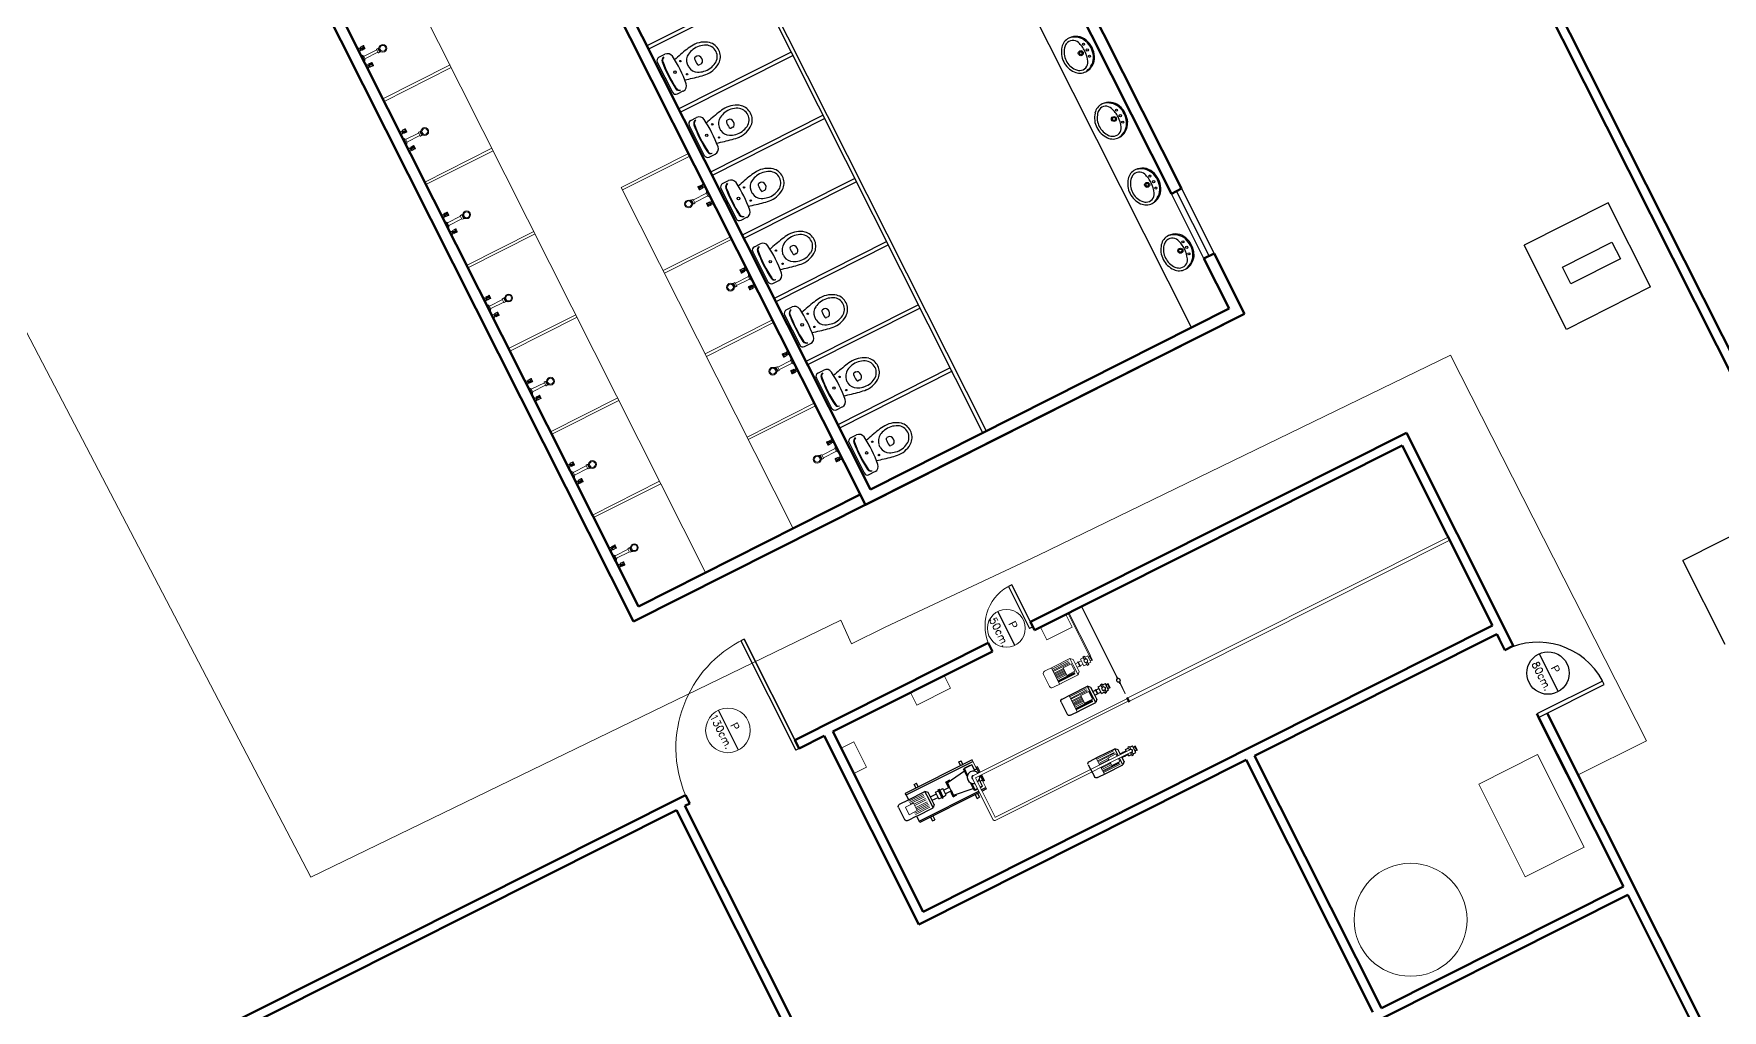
# Model space of a CAD drawing. Header units: inches. Extents: x 725.5 to 800.4, y -655.3 to -591.9.
# Drawn here: x 752.12 to 755.656, y -635.963 to -633.918 of the extents above; entities that cross this region are included whole.
import ezdxf

# ---------------------------------------------------------------- set-up
doc = ezdxf.new("R2010")
doc.units = ezdxf.units.IN
doc.header["$MEASUREMENT"] = 0
doc.linetypes.add('CONTINUA', pattern=[0])
doc.layers.add('0.13', color=109, linetype='Continuous', lineweight=13)
doc.layers.add('ACHUTECH', color=24, linetype='Continuous', lineweight=18)
for name, color, linetype in [('023_MUROS_2', 7, 'Continuous'), ('A_TEXTOLOCAL', 3, 'Continuous'), ('cimentacion', 2, 'Continuous'), ('Unnamed View 1-M-EQUIPOS', 8, 'Continuous')]:
    doc.layers.add(name, color=color, linetype=linetype)
doc.styles.add('ROMANS', font='romans')
doc.styles.get("Standard").update_dxf_attribs({"font": 'isocp2.shx'})

# ---------------------------------------------------------------- blocks, each defined once
blk = doc.blocks.new('A$C2FA14179')
at = {"layer": 'ACHUTECH', "color": 7, "linetype": 'CONTINUA', "lineweight": 13, "ltscale": 500}
for p, q in [((0.357, 0.161), (0.357, 0)), ((0, 0.102), (0, 0.058)), ((0, 0.102), (0.008, 0.102)), ((0, 0.058), (0.008, 0.058)), ((0.008, 0.102), (0.008, 0.058)), ((0.048, 0.097), (0.048, 0.122)), ((0.048, 0.039), (0.048, 0.066)), ((0.05, 0.122), (0.05, 0.098)), ((0.05, 0.039), (0.05, 0.065)), ((0.063, 0.097), (0.063, 0.122)), ((0.063, 0.039), (0.063, 0.065)), ((0.065, 0.096), (0.065, 0.122)), ((0.065, 0.039), (0.065, 0.066)), ((0.12, 0.058), (0.12, 0.102)), ((0.12, 0.102), (0.125, 0.102)), ((0.125, 0.058), (0.12, 0.058)), ((0.125, 0.058), (0.125, 0.102)), ((0.184, 0.121), (0.184, 0.047)), ((0.264, 0.121), (0.184, 0.121)), ((0.184, 0.047), (0.264, 0.047)), ((0.193, 0.142), (0.357, 0.142)), ((0.193, 0.135), (0.357, 0.135)), ((0.193, 0.127), (0.357, 0.127)), ((0.193, 0.036), (0.357, 0.036)), ((0.193, 0.027), (0.357, 0.027)), ((0.193, 0.013), (0.357, 0.013)), ((0.264, 0.047), (0.264, 0.121)), ((0.264, 0.114), (0.357, 0.114)), ((0.264, 0.101), (0.357, 0.101)), ((0.264, 0.092), (0.357, 0.092)), ((0.264, 0.083), (0.357, 0.083)), ((0.264, 0.073), (0.357, 0.073)), ((0.264, 0.063), (0.357, 0.063)), ((0.264, 0.053), (0.357, 0.053))]:
    blk.add_line(p, q, dxfattribs=at)
for radius in [0.0174, 0.0148]:
    blk.add_circle((0.056, 0.081), radius, dxfattribs=at)
at = {"layer": 'Unnamed View 1-M-EQUIPOS', "color": 0, "linetype": 'ByBlock', "lineweight": -2}
for p, q in [((0.151, 0.139), (0.173, 0.161)), ((0.173, 0.161), (0.173, 0.08)), ((0.336, 0.161), (0.173, 0.161)), ((0.423, 0.161), (0.335, 0.161)), ((0.021, 0.098), (0.008, 0.098)), ((0.021, 0.063), (0.008, 0.063)), ((0.021, 0.113), (0.021, 0.08)), ((0.048, 0.113), (0.021, 0.113)), ((0.021, 0.08), (0.021, 0.048)), ((0.048, 0.048), (0.021, 0.048)), ((0.065, 0.122), (0.048, 0.122)), ((0.065, 0.039), (0.048, 0.039)), ((0.063, 0.039), (0.05, 0.039)), ((0.063, 0.122), (0.057, 0.122)), ((0.092, 0.113), (0.065, 0.113)), ((0.092, 0.048), (0.065, 0.048)), ((0.092, 0.113), (0.092, 0.08)), ((0.12, 0.098), (0.092, 0.098)), ((0.092, 0.08), (0.092, 0.048)), ((0.12, 0.063), (0.092, 0.063)), ((0.151, 0.098), (0.125, 0.098)), ((0.151, 0.063), (0.125, 0.063)), ((0.151, 0.139), (0.151, 0.08)), ((0.151, 0.08), (0.151, 0.022)), ((0.151, 0.022), (0.173, 0)), ((0.173, 0.08), (0.173, 0)), ((0.446, 0.021), (0.445, 0.14)), ((0.336, 0), (0.173, 0)), ((0.424, 0), (0.336, 0))]:
    blk.add_line(p, q, dxfattribs=at)
at = {"layer": 'Unnamed View 1-M-EQUIPOS', "color": 0, "linetype": 'ByBlock', "lineweight": -2, "extrusion": (0, 0, -1)}
for centre, start, end in [((-0.424, 0.14), 86.8978, 180), ((-0.425, 0.021), 180, 273.1022)]:
    blk.add_arc(centre, 0.021, start, end, dxfattribs=at)
blk = doc.blocks.new('A$C06D66FD6')
at = {"layer": '0.13', "color": 7}
for p, q in [((0.015, 0.239), (0.01, 0.239)), ((0.01, 0.239), (0.01, 0.2)), ((0.015, 0.2), (0.01, 0.2)), ((0.015, 0.239), (0.015, 0.2)), ((0.03, 0.205), (0.03, 0.233)), ((0.034, 0.227), (0.03, 0.227)), ((0.034, 0.211), (0.03, 0.211)), ((0.037, 0.228), (0.034, 0.228)), ((0.034, 0.228), (0.034, 0.21)), ((0.037, 0.21), (0.034, 0.21)), ((0.037, 0.228), (0.037, 0.21)), ((0.041, 0.223), (0.037, 0.223)), ((0.041, 0.215), (0.037, 0.215)), ((0.041, 0.2), (0.041, 0.239)), ((0.02, 0.119), (0, 0.119)), ((0.02, 0.152), (0.01, 0.152)), ((0.01, 0.152), (0.01, 0.086)), ((0.02, 0.086), (0.01, 0.086)), ((0.015, 0.039), (0.01, 0.039)), ((0.01, 0.039), (0.01, 0)), ((0.015, 0), (0.01, 0)), ((0.015, 0.039), (0.015, 0)), ((0.02, 0.152), (0.02, 0.086)), ((0.03, 0.139), (0.03, 0.099)), ((0.185, 0.134), (0.03, 0.134)), ((0.185, 0.104), (0.03, 0.104)), ((0.03, 0.005), (0.03, 0.033)), ((0.034, 0.027), (0.03, 0.027)), ((0.034, 0.011), (0.03, 0.011)), ((0.037, 0.028), (0.034, 0.028)), ((0.034, 0.028), (0.034, 0.01)), ((0.037, 0.01), (0.034, 0.01)), ((0.037, 0.028), (0.037, 0.01)), ((0.041, 0.023), (0.037, 0.023)), ((0.041, 0.015), (0.037, 0.015)), ((0.041, 0), (0.041, 0.039)), ((0.185, 0.1), (0.185, 0.14)), ((0.188, 0.142), (0.201, 0.142)), ((0.188, 0.097), (0.201, 0.097)), ((0.203, 0.099), (0.203, 0.14))]:
    blk.add_line(p, q, dxfattribs=at)
for points in [[(0.014, 0.219), (0.006, 0.219)], [(0.015, 0.239), (0.03, 0.233)], [(0.015, 0.2), (0.03, 0.205)], [(0.014, 0.019), (0.006, 0.019)], [(0.015, 0.039), (0.03, 0.033)], [(0.015, 0), (0.03, 0.005)]]:
    blk.add_lwpolyline(points, dxfattribs=at)
for points in [[(0.041, 0.239), (0.076, 0.239, -0.414214), (0.081, 0.234), (0.081, 0.204, -0.414214), (0.076, 0.2), (0.041, 0.2)], [(0.045, 0.224), (0.069, 0.224, 0.414214), (0.074, 0.229), (0.074, 0.229, 0.414214), (0.069, 0.234), (0.045, 0.234)], [(0.045, 0.206), (0.069, 0.206, 0.414214), (0.074, 0.211), (0.074, 0.211, 0.414214), (0.069, 0.216), (0.045, 0.216)], [(0.041, 0.039), (0.076, 0.039, -0.414214), (0.081, 0.034), (0.081, 0.004, -0.414214), (0.076, 0), (0.041, 0)], [(0.045, 0.024), (0.069, 0.024, 0.414214), (0.074, 0.029), (0.074, 0.029, 0.414214), (0.069, 0.034), (0.045, 0.034)], [(0.045, 0.006), (0.069, 0.006, 0.414214), (0.074, 0.011), (0.074, 0.011, 0.414214), (0.069, 0.016), (0.045, 0.016)]]:
    blk.add_lwpolyline(points, format="xyb", dxfattribs=at)
for radius in [0.0412, 0.0312]:
    blk.add_circle((0.251, 0.119), radius, dxfattribs=at)
for centre, radius, start, end in [((0.042, 0.158), 0.022, 195.6155, 239.4797), ((0.042, 0.081), 0.022, 120.5203, 164.3845), ((0.188, 0.139), 0.0025, 83.7052, 173.325), ((0.188, 0.1), 0.0025, 180, 265.3127), ((0.201, 0.14), 0.002, 0, 90), ((0.201, 0.099), 0.002, 270, 0), ((0.192, 0.171), 0.037, 285.9939, 316.8614), ((0.198, 0.06), 0.038, 52.1831, 83.3278)]:
    blk.add_arc(centre, radius, start, end, dxfattribs=at)

msp = doc.modelspace()

# ---------------------------------------------------------------- linework, layer by layer
at = {"color": 7}
for p, q in [((753.9886, -633.4306), (754.5444, -634.5338)), ((754.1078, -634.7538), (753.5748, -633.6957)), ((754.1149, -634.7502), (753.5819, -633.6922)), ((753.6397, -633.8245), (753.4038, -633.9433)), ((753.6432, -633.8315), (753.4073, -633.9504)), ((753.4291, -633.9676), (753.4414, -633.9613)), ((753.7063, -633.9567), (753.4704, -634.0756)), ((753.7099, -633.9638), (753.474, -634.0826)), ((753.5086, -633.9653), (753.5051, -633.967)), ((753.4256, -633.9779), (753.4574, -634.0409)), ((753.5169, -633.9818), (753.5135, -633.9836)), ((753.4677, -634.0443), (753.4801, -634.0381)), ((753.4957, -634.0998), (753.508, -634.0936)), ((753.7729, -634.089), (753.537, -634.2078)), ((753.7765, -634.096), (753.5406, -634.2149)), ((753.5752, -634.0975), (753.5718, -634.0992)), ((753.4923, -634.1102), (753.524, -634.1732)), ((753.5836, -634.1141), (753.5801, -634.1158)), ((753.5344, -634.1766), (753.5467, -634.1704)), ((753.5589, -634.2424), (753.5906, -634.3054)), ((753.5623, -634.2321), (753.5747, -634.2258)), ((753.8396, -634.2212), (753.6037, -634.3401)), ((753.8431, -634.2283), (753.6072, -634.3471)), ((753.6418, -634.2298), (753.6384, -634.2315)), ((753.6502, -634.2463), (753.6467, -634.2481)), ((754.5813, -634.3835), (754.513, -634.2479)), ((754.5235, -634.2426), (754.5918, -634.3782)), ((754.5707, -634.3888), (754.5024, -634.2532)), ((755.4171, -634.2725), (755.2411, -634.3612)), ((755.5058, -634.4485), (755.4171, -634.2725)), ((753.601, -634.3088), (753.6134, -634.3026)), ((753.9062, -634.3535), (753.6703, -634.4723)), ((753.6255, -634.3747), (753.6573, -634.4377)), ((753.6289, -634.3643), (753.6413, -634.3581)), ((753.9097, -634.3605), (753.6738, -634.4794)), ((753.7085, -634.362), (753.705, -634.3637)), ((753.7168, -634.3786), (753.7134, -634.3803)), ((755.3298, -634.5372), (755.2411, -634.3612)), ((753.6676, -634.4411), (753.68, -634.4349)), ((755.5058, -634.4485), (755.3298, -634.5372)), ((753.6956, -634.4966), (753.7079, -634.4903)), ((753.9728, -634.4857), (753.7369, -634.6046)), ((753.9764, -634.4928), (753.7405, -634.6116)), ((753.7751, -634.4943), (753.7716, -634.496)), ((753.6922, -634.5069), (753.7239, -634.5699)), ((753.7834, -634.5108), (753.78, -634.5126)), ((753.7343, -634.5733), (753.7466, -634.5671)), ((753.7588, -634.6392), (753.7905, -634.7022)), ((753.7622, -634.6288), (753.7746, -634.6226)), ((754.0394, -634.618), (753.8036, -634.7368)), ((754.043, -634.625), (753.8071, -634.7439)), ((753.8417, -634.6265), (753.8383, -634.6282)), ((753.8501, -634.6431), (753.8466, -634.6448)), ((753.8009, -634.7056), (753.8132, -634.6994)), ((753.8272, -634.775), (753.8589, -634.8379)), ((753.8306, -634.7646), (753.843, -634.7584)), ((753.9101, -634.7623), (753.9067, -634.764)), ((753.9185, -634.7788), (753.915, -634.7806)), ((753.8693, -634.8414), (753.8816, -634.8351)), ((755.7495, -634.9322), (755.5735, -635.0209)), ((755.6622, -635.197), (755.5735, -635.0209)), ((754.1746, -635.1986), (754.1391, -635.1277)), ((755.3129, -635.2953), (755.2732, -635.2163)), ((753.5957, -635.4181), (753.5538, -635.3347))]:
    msp.add_line(p, q, dxfattribs=at)
for centre, radius in [((754.3127, -633.9589), 0.00528), ((754.3127, -633.9589), 0.00324), ((754.3182, -633.9404), 0.00211), ((754.3262, -633.9521), 0.00246), ((754.3309, -633.9655), 0.00211), ((753.4626, -633.9988), 0.00261), ((753.4626, -633.9988), 0.00261), ((753.4742, -633.9756), 0.00145), ((753.4881, -634.0032), 0.00145), ((753.5409, -634.1079), 0.00145), ((754.3822, -634.0968), 0.00528), ((754.3822, -634.0968), 0.00324), ((754.3877, -634.0783), 0.00211), ((754.3957, -634.09), 0.00246), ((754.4004, -634.1034), 0.00211), ((753.5292, -634.1311), 0.00261), ((753.5292, -634.1311), 0.00261), ((753.5548, -634.1355), 0.00145), ((754.4572, -634.2162), 0.00211), ((753.6075, -634.2401), 0.00145), ((754.4517, -634.2347), 0.00528), ((754.4517, -634.2347), 0.00324), ((754.4652, -634.2279), 0.00246), ((754.4699, -634.2413), 0.00211), ((753.5958, -634.2633), 0.00261), ((753.5958, -634.2633), 0.00261), ((753.6214, -634.2677), 0.00145), ((754.5267, -634.3541), 0.00211), ((753.6741, -634.3724), 0.00145), ((754.5212, -634.3726), 0.00528), ((754.5212, -634.3726), 0.00324), ((754.5346, -634.3658), 0.00246), ((754.5393, -634.3792), 0.00211), ((753.6624, -634.3956), 0.00261), ((753.6624, -634.3956), 0.00261), ((753.688, -634.4), 0.00145), ((753.7291, -634.5278), 0.00261), ((753.7291, -634.5278), 0.00261), ((753.7407, -634.5046), 0.00145), ((753.7547, -634.5322), 0.00145), ((753.8074, -634.6369), 0.00145), ((753.7957, -634.6601), 0.00261), ((753.7957, -634.6601), 0.00261), ((753.8213, -634.6645), 0.00145), ((753.8758, -634.7727), 0.00145), ((753.8641, -634.7959), 0.00261), ((753.8641, -634.7959), 0.00261), ((753.8897, -634.8003), 0.00145)]:
    msp.add_circle(centre, radius, dxfattribs=at)
for centre, radius, start, end in [((754.3004, -633.9525), 0.0282, 116.7392, 167.6563), ((754.2961, -633.9493), 0.0171, 47.0976, 143.8082), ((754.3027, -633.9569), 0.0331, 49.4536, 116.7392), ((754.2997, -633.9616), 0.0363, 48.9184, 105.7424), ((754.292, -633.9693), 0.0495, 26.7392, 49.4536), ((753.4325, -633.9745), 0.00773, 116.7392, 206.7392), ((753.4429, -633.9742), 0.00773, 116.7392, 200.4673), ((753.4441, -633.9735), 0.00773, 126.982, 200.525), ((753.447, -633.9724), 0.0124, 33.5322, 116.7392), ((753.2312, -634.1154), 0.2713, 19.9461, 33.5322), ((753.7868, -634.33), 0.483, 128.3135, 132.2832), ((753.5092, -633.9738), 0.0223, 144.1418, 200.4972), ((753.5604, -634.0411), 0.1159, 121.1186, 129.0298), ((753.5303, -633.989), 0.0483, 128.3587, 144.1418), ((753.5262, -633.9839), 0.0417, 87.623, 128.3587), ((753.5249, -633.9858), 0.0502, 78.026, 119.042), ((753.5064, -633.9696), 0.0029, 116.7392, 200.09), ((753.5112, -633.9704), 0.0058, 63.6091, 116.7392), ((753.5086, -633.9756), 0.0116, 349.8693, 63.6091), ((753.5269, -633.9664), 0.0243, 325.8553, 87.623), ((753.5269, -633.9664), 0.0309, 339.1754, 74.3029), ((754.3179, -633.9563), 0.046, 167.6563, 206.7392), ((754.3179, -633.9563), 0.0404, 167.6563, 206.7392), ((754.3004, -633.9525), 0.0225, 143.8082, 167.6563), ((754.2646, -633.9832), 0.0634, 26.7392, 47.0976), ((754.2646, -633.9832), 0.0634, 6.3807, 26.7392), ((754.3084, -633.9682), 0.0331, 296.7392, 4.0247), ((754.292, -633.9693), 0.0472, 26.7392, 47.9924), ((754.3028, -633.9677), 0.0363, 307.7359, 4.5599), ((754.292, -633.9693), 0.0472, 5.4859, 26.7392), ((754.292, -633.9693), 0.0495, 4.0247, 26.7392), ((753.7072, -633.8756), 0.2898, 200.4673, 213.011), ((753.7072, -633.8756), 0.2884, 200.4086, 213.0636), ((753.5209, -633.9694), 0.0348, 200.4972, 212.9811), ((753.5104, -633.9762), 0.0223, 212.9811, 269.3365), ((753.5581, -633.9507), 0.058, 200.09, 213.3883), ((753.5122, -633.981), 0.0029, 213.3883, 296.7392), ((753.5107, -633.9503), 0.0483, 269.3365, 285.1196), ((753.4868, -633.8951), 0.1159, 284.4485, 292.3598), ((753.5143, -633.9766), 0.0058, 296.7392, 349.8693), ((753.5125, -633.9566), 0.0417, 285.1196, 325.8553), ((753.5101, -633.9565), 0.0502, 294.4363, 335.4523), ((754.3179, -633.9563), 0.046, 206.7392, 245.8221), ((754.3179, -633.9563), 0.0404, 206.7392, 245.8221), ((754.3106, -633.9726), 0.0282, 245.8221, 296.7392), ((754.3106, -633.9726), 0.0225, 245.8221, 269.6702), ((754.3105, -633.978), 0.0171, 269.6702, 6.3807), ((753.4707, -634.0292), 0.00773, 213.011, 296.7392), ((753.472, -634.0287), 0.00773, 212.9533, 286.4963), ((753.4745, -634.0271), 0.0124, 296.7392, 19.9461), ((753.3894, -633.5411), 0.483, 281.1952, 285.1648), ((753.4643, -634.0374), 0.00773, 206.7392, 296.7392), ((753.627, -634.1734), 0.1159, 121.1186, 129.0298), ((753.5928, -634.1161), 0.0417, 87.623, 128.3587), ((753.5915, -634.118), 0.0502, 78.026, 119.042), ((753.5935, -634.0987), 0.0243, 325.8553, 87.623), ((753.5935, -634.0987), 0.0309, 339.1754, 74.3029), ((754.3699, -634.0904), 0.0282, 116.7392, 167.6563), ((754.3655, -634.0872), 0.0171, 47.0976, 143.8082), ((754.3721, -634.0948), 0.0331, 49.4536, 116.7392), ((754.3692, -634.0995), 0.0363, 48.9184, 105.7424), ((754.3615, -634.1072), 0.0472, 26.7392, 47.9924), ((754.3615, -634.1072), 0.0495, 26.7392, 49.4536), ((753.4992, -634.1067), 0.00773, 116.7392, 206.7392), ((753.5096, -634.1064), 0.00773, 116.7392, 200.4673), ((753.7738, -634.0078), 0.2898, 200.4673, 213.011), ((753.5107, -634.1057), 0.00773, 126.982, 200.525), ((753.7738, -634.0078), 0.2884, 200.4086, 213.0636), ((753.5136, -634.1046), 0.0124, 33.5322, 116.7392), ((753.2978, -634.2476), 0.2713, 19.9461, 33.5322), ((753.8534, -634.4623), 0.483, 128.3135, 132.2832), ((753.5758, -634.1061), 0.0223, 144.1418, 200.4972), ((753.5969, -634.1213), 0.0483, 128.3587, 144.1418), ((753.5731, -634.1018), 0.0029, 116.7392, 200.09), ((753.6248, -634.0829), 0.058, 200.09, 213.3883), ((753.5778, -634.1027), 0.0058, 63.6091, 116.7392), ((753.5752, -634.1079), 0.0116, 349.8693, 63.6091), ((753.5767, -634.0888), 0.0502, 294.4363, 335.4523), ((754.3874, -634.0942), 0.046, 167.6563, 206.7392), ((754.3874, -634.0942), 0.0404, 167.6563, 206.7392), ((754.3699, -634.0904), 0.0225, 143.8082, 167.6563), ((754.3341, -634.1211), 0.0634, 26.7392, 47.0976), ((754.3341, -634.1211), 0.0634, 6.3807, 26.7392), ((754.3778, -634.1061), 0.0331, 296.7392, 4.0247), ((754.3723, -634.1056), 0.0363, 307.7359, 4.5599), ((754.3615, -634.1072), 0.0472, 5.4859, 26.7392), ((754.3615, -634.1072), 0.0495, 4.0247, 26.7392), ((753.456, -633.6734), 0.483, 281.1952, 285.1648), ((753.5875, -634.1017), 0.0348, 200.4972, 212.9811), ((753.5771, -634.1085), 0.0223, 212.9811, 269.3365), ((753.5788, -634.1132), 0.0029, 213.3883, 296.7392), ((753.5774, -634.0825), 0.0483, 269.3365, 285.1196), ((753.5534, -634.0273), 0.1159, 284.4485, 292.3598), ((753.581, -634.1089), 0.0058, 296.7392, 349.8693), ((753.5791, -634.0888), 0.0417, 285.1196, 325.8553), ((754.3874, -634.0942), 0.046, 206.7392, 245.8221), ((754.3874, -634.0942), 0.0404, 206.7392, 245.8221), ((754.3801, -634.1105), 0.0282, 245.8221, 296.7392), ((754.3801, -634.1105), 0.0225, 245.8221, 269.6702), ((754.38, -634.1159), 0.0171, 269.6702, 6.3807), ((753.5309, -634.1697), 0.00773, 206.7392, 296.7392), ((753.5373, -634.1615), 0.00773, 213.011, 296.7392), ((753.5386, -634.161), 0.00773, 212.9533, 286.4963), ((753.5412, -634.1593), 0.0124, 296.7392, 19.9461), ((753.9201, -634.5945), 0.483, 128.3135, 132.2832), ((753.6936, -634.3056), 0.1159, 121.1186, 129.0298), ((753.6635, -634.2535), 0.0483, 128.3587, 144.1418), ((753.6594, -634.2484), 0.0417, 87.623, 128.3587), ((753.6581, -634.2503), 0.0502, 78.026, 119.042), ((753.6602, -634.2309), 0.0243, 325.8553, 87.623), ((753.6602, -634.2309), 0.0309, 339.1754, 74.3029), ((754.4394, -634.2283), 0.0282, 116.7392, 167.6563), ((754.4394, -634.2283), 0.0225, 143.8082, 167.6563), ((754.435, -634.2251), 0.0171, 47.0976, 143.8082), ((754.4416, -634.2327), 0.0331, 49.4536, 116.7392), ((754.4387, -634.2374), 0.0363, 48.9184, 105.7424), ((754.4035, -634.259), 0.0634, 26.7392, 47.0976), ((754.431, -634.2452), 0.0472, 26.7392, 47.9924), ((754.431, -634.2452), 0.0495, 26.7392, 49.4536), ((753.5658, -634.239), 0.00773, 116.7392, 206.7392), ((753.5762, -634.2387), 0.00773, 116.7392, 200.4673), ((753.8405, -634.1401), 0.2898, 200.4673, 213.011), ((753.5774, -634.238), 0.00773, 126.982, 200.525), ((753.8405, -634.1401), 0.2884, 200.4086, 213.0636), ((753.5802, -634.2369), 0.0124, 33.5322, 116.7392), ((753.3644, -634.3799), 0.2713, 19.9461, 33.5322), ((753.6425, -634.2383), 0.0223, 144.1418, 200.4972), ((753.6541, -634.2339), 0.0348, 200.4972, 212.9811), ((753.6397, -634.2341), 0.0029, 116.7392, 200.09), ((753.6914, -634.2152), 0.058, 200.09, 213.3883), ((753.6445, -634.2349), 0.0058, 63.6091, 116.7392), ((753.6454, -634.2455), 0.0029, 213.3883, 296.7392), ((753.6419, -634.2401), 0.0116, 349.8693, 63.6091), ((753.6476, -634.2411), 0.0058, 296.7392, 349.8693), ((753.6457, -634.2211), 0.0417, 285.1196, 325.8553), ((753.6434, -634.221), 0.0502, 294.4363, 335.4523), ((754.4569, -634.2321), 0.046, 167.6563, 206.7392), ((754.4569, -634.2321), 0.0404, 167.6563, 206.7392), ((754.4569, -634.2321), 0.0404, 206.7392, 245.8221), ((754.4035, -634.259), 0.0634, 6.3807, 26.7392), ((754.4473, -634.244), 0.0331, 296.7392, 4.0247), ((754.4418, -634.2435), 0.0363, 307.7359, 4.5599), ((754.431, -634.2452), 0.0472, 5.4859, 26.7392), ((754.431, -634.2452), 0.0495, 4.0247, 26.7392), ((753.5226, -633.8056), 0.483, 281.1952, 285.1648), ((753.6437, -634.2407), 0.0223, 212.9811, 269.3365), ((753.644, -634.2148), 0.0483, 269.3365, 285.1196), ((753.62, -634.1596), 0.1159, 284.4485, 292.3598), ((754.4569, -634.2321), 0.046, 206.7392, 245.8221), ((754.4495, -634.2484), 0.0282, 245.8221, 296.7392), ((754.4495, -634.2484), 0.0225, 245.8221, 269.6702), ((754.4495, -634.2538), 0.0171, 269.6702, 6.3807), ((753.5975, -634.3019), 0.00773, 206.7392, 296.7392), ((753.6039, -634.2937), 0.00773, 213.011, 296.7392), ((753.6052, -634.2932), 0.00773, 212.9533, 286.4963), ((753.6078, -634.2916), 0.0124, 296.7392, 19.9461), ((753.6469, -634.3691), 0.0124, 33.5322, 116.7392), ((753.9867, -634.7268), 0.483, 128.3135, 132.2832), ((753.7603, -634.4379), 0.1159, 121.1186, 129.0298), ((753.7301, -634.3858), 0.0483, 128.3587, 144.1418), ((753.7261, -634.3806), 0.0417, 87.623, 128.3587), ((753.7247, -634.3825), 0.0502, 78.026, 119.042), ((753.7268, -634.3632), 0.0243, 325.8553, 87.623), ((753.7268, -634.3632), 0.0309, 339.1754, 74.3029), ((754.5089, -634.3662), 0.0282, 116.7392, 167.6563), ((754.5089, -634.3662), 0.0225, 143.8082, 167.6563), ((754.5045, -634.363), 0.0171, 47.0976, 143.8082), ((754.5111, -634.3706), 0.0331, 49.4536, 116.7392), ((754.5082, -634.3753), 0.0363, 48.9184, 105.7424), ((754.473, -634.3969), 0.0634, 26.7392, 47.0976), ((754.5004, -634.3831), 0.0472, 26.7392, 47.9924), ((754.5004, -634.3831), 0.0495, 26.7392, 49.4536), ((753.6324, -634.3712), 0.00773, 116.7392, 206.7392), ((753.6428, -634.371), 0.00773, 116.7392, 200.4673), ((753.9071, -634.2723), 0.2898, 200.4673, 213.011), ((753.644, -634.3702), 0.00773, 126.982, 200.525), ((753.9071, -634.2723), 0.2884, 200.4086, 213.0636), ((753.4311, -634.5121), 0.2713, 19.9461, 33.5322), ((753.7091, -634.3706), 0.0223, 144.1418, 200.4972), ((753.7208, -634.3662), 0.0348, 200.4972, 212.9811), ((753.7103, -634.373), 0.0223, 212.9811, 269.3365), ((753.7063, -634.3663), 0.0029, 116.7392, 200.09), ((753.758, -634.3474), 0.058, 200.09, 213.3883), ((753.7111, -634.3672), 0.0058, 63.6091, 116.7392), ((753.712, -634.3777), 0.0029, 213.3883, 296.7392), ((753.7085, -634.3724), 0.0116, 349.8693, 63.6091), ((753.7142, -634.3734), 0.0058, 296.7392, 349.8693), ((753.7123, -634.3534), 0.0417, 285.1196, 325.8553), ((753.71, -634.3533), 0.0502, 294.4363, 335.4523), ((754.5263, -634.37), 0.046, 167.6563, 206.7392), ((754.5263, -634.37), 0.046, 206.7392, 245.8221), ((754.5263, -634.37), 0.0404, 167.6563, 206.7392), ((754.5263, -634.37), 0.0404, 206.7392, 245.8221), ((754.519, -634.3917), 0.0171, 269.6702, 6.3807), ((754.473, -634.3969), 0.0634, 6.3807, 26.7392), ((754.5168, -634.3819), 0.0331, 296.7392, 4.0247), ((754.5113, -634.3814), 0.0363, 307.7359, 4.5599), ((754.5004, -634.3831), 0.0472, 5.4859, 26.7392), ((754.5004, -634.3831), 0.0495, 4.0247, 26.7392), ((753.6744, -634.4238), 0.0124, 296.7392, 19.9461), ((753.5892, -633.9379), 0.483, 281.1952, 285.1648), ((753.7106, -634.347), 0.0483, 269.3365, 285.1196), ((753.6867, -634.2918), 0.1159, 284.4485, 292.3598), ((754.519, -634.3863), 0.0282, 245.8221, 296.7392), ((754.519, -634.3863), 0.0225, 245.8221, 269.6702), ((753.6642, -634.4342), 0.00773, 206.7392, 296.7392), ((753.6706, -634.426), 0.00773, 213.011, 296.7392), ((753.6718, -634.4255), 0.00773, 212.9533, 286.4963), ((753.6991, -634.5035), 0.00773, 116.7392, 206.7392), ((753.7095, -634.5032), 0.00773, 116.7392, 200.4673), ((753.7106, -634.5025), 0.00773, 126.982, 200.525), ((753.7135, -634.5014), 0.0124, 33.5322, 116.7392), ((753.4977, -634.6444), 0.2713, 19.9461, 33.5322), ((754.0533, -634.859), 0.483, 128.3135, 132.2832), ((753.7757, -634.5028), 0.0223, 144.1418, 200.4972), ((753.8269, -634.5701), 0.1159, 121.1186, 129.0298), ((753.7968, -634.518), 0.0483, 128.3587, 144.1418), ((753.7927, -634.5129), 0.0417, 87.623, 128.3587), ((753.7914, -634.5148), 0.0502, 78.026, 119.042), ((753.7729, -634.4986), 0.0029, 116.7392, 200.09), ((753.7777, -634.4994), 0.0058, 63.6091, 116.7392), ((753.7751, -634.5046), 0.0116, 349.8693, 63.6091), ((753.7934, -634.4954), 0.0243, 325.8553, 87.623), ((753.7934, -634.4954), 0.0309, 339.1754, 74.3029), ((753.9737, -634.4046), 0.2898, 200.4673, 213.011), ((753.9737, -634.4046), 0.2884, 200.4086, 213.0636), ((753.7874, -634.4984), 0.0348, 200.4972, 212.9811), ((753.777, -634.5052), 0.0223, 212.9811, 269.3365), ((753.8247, -634.4797), 0.058, 200.09, 213.3883), ((753.7787, -634.51), 0.0029, 213.3883, 296.7392), ((753.7773, -634.4793), 0.0483, 269.3365, 285.1196), ((753.7533, -634.4241), 0.1159, 284.4485, 292.3598), ((753.7808, -634.5056), 0.0058, 296.7392, 349.8693), ((753.779, -634.4856), 0.0417, 285.1196, 325.8553), ((753.7766, -634.4855), 0.0502, 294.4363, 335.4523), ((753.7372, -634.5582), 0.00773, 213.011, 296.7392), ((753.7385, -634.5577), 0.00773, 212.9533, 286.4963), ((753.741, -634.5561), 0.0124, 296.7392, 19.9461), ((753.6559, -634.0701), 0.483, 281.1952, 285.1648), ((753.7308, -634.5664), 0.00773, 206.7392, 296.7392), ((753.8935, -634.7024), 0.1159, 121.1186, 129.0298), ((753.8593, -634.6451), 0.0417, 87.623, 128.3587), ((753.858, -634.647), 0.0502, 78.026, 119.042), ((753.8601, -634.6277), 0.0243, 325.8553, 87.623), ((753.8601, -634.6277), 0.0309, 339.1754, 74.3029), ((753.7657, -634.6357), 0.00773, 116.7392, 206.7392), ((753.7761, -634.6355), 0.00773, 116.7392, 200.4673), ((754.0404, -634.5368), 0.2898, 200.4673, 213.011), ((753.7773, -634.6347), 0.00773, 126.982, 200.525), ((754.0404, -634.5368), 0.2884, 200.4086, 213.0636), ((753.7801, -634.6336), 0.0124, 33.5322, 116.7392), ((753.5643, -634.7766), 0.2713, 19.9461, 33.5322), ((754.12, -634.9913), 0.483, 128.3135, 132.2832), ((753.8424, -634.6351), 0.0223, 144.1418, 200.4972), ((753.8634, -634.6503), 0.0483, 128.3587, 144.1418), ((753.8396, -634.6308), 0.0029, 116.7392, 200.09), ((753.8913, -634.6119), 0.058, 200.09, 213.3883), ((753.8443, -634.6317), 0.0058, 63.6091, 116.7392), ((753.8418, -634.6369), 0.0116, 349.8693, 63.6091), ((753.8475, -634.6379), 0.0058, 296.7392, 349.8693), ((753.8433, -634.6178), 0.0502, 294.4363, 335.4523), ((753.7225, -634.2024), 0.483, 281.1952, 285.1648), ((753.854, -634.6307), 0.0348, 200.4972, 212.9811), ((753.8436, -634.6375), 0.0223, 212.9811, 269.3365), ((753.8453, -634.6422), 0.0029, 213.3883, 296.7392), ((753.8439, -634.6115), 0.0483, 269.3365, 285.1196), ((753.8199, -634.5563), 0.1159, 284.4485, 292.3598), ((753.8456, -634.6179), 0.0417, 285.1196, 325.8553), ((753.7974, -634.6987), 0.00773, 206.7392, 296.7392), ((753.8038, -634.6905), 0.00773, 213.011, 296.7392), ((753.8051, -634.69), 0.00773, 212.9533, 286.4963), ((753.8077, -634.6883), 0.0124, 296.7392, 19.9461), ((753.9619, -634.8381), 0.1159, 121.1186, 129.0298), ((753.9277, -634.7809), 0.0417, 87.623, 128.3587), ((753.9264, -634.7828), 0.0502, 78.026, 119.042), ((753.9285, -634.7634), 0.0243, 325.8553, 87.623), ((753.9285, -634.7634), 0.0309, 339.1754, 74.3029), ((753.8341, -634.7715), 0.00773, 116.7392, 206.7392), ((753.8445, -634.7712), 0.00773, 116.7392, 200.4673), ((754.1088, -634.6726), 0.2898, 200.4673, 213.011), ((753.8457, -634.7705), 0.00773, 126.982, 200.525), ((754.1088, -634.6726), 0.2884, 200.4086, 213.0636), ((753.8485, -634.7694), 0.0124, 33.5322, 116.7392), ((753.6327, -634.9124), 0.2713, 19.9461, 33.5322), ((754.1884, -635.1271), 0.483, 128.3135, 132.2832), ((753.9108, -634.7708), 0.0223, 144.1418, 200.4972), ((753.9224, -634.7665), 0.0348, 200.4972, 212.9811), ((753.9318, -634.786), 0.0483, 128.3587, 144.1418), ((753.908, -634.7666), 0.0029, 116.7392, 200.09), ((753.9597, -634.7477), 0.058, 200.09, 213.3883), ((753.9127, -634.7675), 0.0058, 63.6091, 116.7392), ((753.9137, -634.778), 0.0029, 213.3883, 296.7392), ((753.9102, -634.7726), 0.0116, 349.8693, 63.6091), ((753.9159, -634.7737), 0.0058, 296.7392, 349.8693), ((753.914, -634.7536), 0.0417, 285.1196, 325.8553), ((753.9117, -634.7535), 0.0502, 294.4363, 335.4523), ((753.7909, -634.3381), 0.483, 281.1952, 285.1648), ((753.912, -634.7732), 0.0223, 212.9811, 269.3365), ((753.9123, -634.7473), 0.0483, 269.3365, 285.1196), ((753.8883, -634.6921), 0.1159, 284.4485, 292.3598), ((753.8658, -634.8345), 0.00773, 206.7392, 296.7392), ((753.8722, -634.8263), 0.00773, 213.011, 296.7392), ((753.8735, -634.8258), 0.00773, 212.9533, 286.4963), ((753.8761, -634.8241), 0.0124, 296.7392, 19.9461), ((755.2699, -635.346), 0.1538, 28.1306, 116.6614)]:
    msp.add_arc(centre, radius, start, end, dxfattribs=at)
msp.add_ellipse((755.2912, -635.2569), major_axis=(0.0421, -0.014), ratio=1, start_param=5.502992481792901, end_param=11.78617778897248, dxfattribs=at)
at = {"layer": '023_MUROS_2', "color": 7, "lineweight": 50}
for p, q in [((753.3756, -635.1491), (752.0225, -632.4633)), ((754.8458, -632.9413), (756.3074, -635.8425)), ((754.8388, -632.9713), (756.2898, -635.8514)), ((754.0678, -633.3906), (754.5024, -634.2532)), ((754.089, -633.38), (754.5235, -634.2426)), ((753.3074, -633.8046), (753.8615, -634.9044)), ((753.3392, -633.8151), (753.872, -634.8726)), ((752.7655, -633.8856), (753.3861, -635.1174)), ((754.5235, -634.2426), (754.5024, -634.2532)), ((754.5918, -634.3782), (754.5707, -634.3888)), ((754.5707, -634.3888), (754.6236, -634.4939)), ((754.5918, -634.3782), (754.6554, -634.5044)), ((754.6236, -634.4939), (753.872, -634.8726)), ((754.6554, -634.5044), (753.3756, -635.1491)), ((754.6554, -634.5044), (753.8615, -634.9044)), ((754.207, -635.1496), (754.9948, -634.7541)), ((754.2158, -635.1673), (754.986, -634.7806)), ((754.986, -634.7806), (755.1753, -635.1575)), ((754.9948, -634.7541), (755.2071, -635.1769)), ((753.3861, -635.1174), (753.8508, -634.8832)), ((753.9823, -635.7565), (755.1753, -635.1575)), ((754.2158, -635.1673), (754.207, -635.1496)), ((755.1753, -635.1575), (755.1744, -635.1558)), ((755.2186, -635.1998), (755.192, -635.1469)), ((755.2137, -635.19), (755.2001, -635.1629)), ((753.7137, -635.3973), (754.1189, -635.1939)), ((754.1278, -635.2115), (754.1189, -635.1939)), ((754.6768, -635.4299), (755.1842, -635.1752)), ((755.201, -635.2086), (755.1842, -635.1752)), ((755.1895, -635.1857), (755.1842, -635.1752)), ((755.1842, -635.1752), (755.201, -635.2086)), ((755.201, -635.2086), (755.2186, -635.1998)), ((755.2186, -635.1998), (755.2071, -635.1769)), ((755.2071, -635.1769), (755.2137, -635.19)), ((753.7931, -635.3795), (754.1278, -635.2115)), ((755.3522, -635.5099), (755.2682, -635.3425)), ((756.816, -638.3813), (755.2893, -635.3407)), ((753.9823, -635.7565), (753.7931, -635.3795)), ((755.4495, -635.7036), (755.2717, -635.3496)), ((753.7226, -635.4149), (753.7137, -635.3973)), ((753.7226, -635.4149), (753.7754, -635.3884)), ((753.9736, -635.783), (753.7754, -635.3884)), ((753.9736, -635.783), (754.6592, -635.4387)), ((754.9245, -635.9672), (754.6592, -635.4387)), ((754.9422, -635.9584), (754.6768, -635.4299)), ((752.1709, -636.172), (753.4847, -635.5123)), ((753.4936, -635.5299), (753.4847, -635.5123)), ((752.1798, -636.1896), (753.4658, -635.5439)), ((753.4658, -635.5439), (754.5793, -637.7618)), ((753.4658, -635.5439), (754.5793, -637.7618)), ((753.4834, -635.535), (753.4936, -635.5299)), ((753.4834, -635.535), (753.9468, -636.4581)), ((755.4583, -635.7213), (753.9557, -636.4757)), ((755.4495, -635.7036), (754.9422, -635.9584)), ((756.8072, -638.4077), (755.4583, -635.7213))]:
    msp.add_line(p, q, dxfattribs=at)
at = {"layer": 'A_TEXTOLOCAL', "color": 7, "lineweight": 30}
for p, q in [((755.3215, -634.4069), (755.4253, -634.3546)), ((755.4253, -634.3546), (755.4431, -634.3898)), ((755.4431, -634.3898), (755.3392, -634.4421)), ((755.3392, -634.4421), (755.3215, -634.4069)), ((754.168, -635.072), (754.161, -635.0755)), ((754.161, -635.0755), (754.2052, -635.1636)), ((754.2122, -635.1601), (754.168, -635.072)), ((754.168, -635.072), (754.2122, -635.1601)), ((754.2122, -635.1601), (754.2052, -635.1636)), ((753.6076, -635.1859), (753.6006, -635.1895)), ((753.6006, -635.1895), (753.7155, -635.4185)), ((753.7226, -635.4149), (753.6076, -635.1859)), ((753.6076, -635.1859), (753.7226, -635.4149)), ((755.4056, -635.2735), (755.2682, -635.3425)), ((755.4091, -635.2806), (755.4056, -635.2735)), ((755.2717, -635.3496), (755.4091, -635.2806)), ((755.2682, -635.3425), (755.2717, -635.3496)), ((753.7226, -635.4149), (753.7155, -635.4185))]:
    msp.add_line(p, q, dxfattribs=at)
at = {"layer": 'ACHUTECH', "color": 7, "linetype": 'CONTINUA', "lineweight": 13, "ltscale": 500}
for p, q in [((752.9063, -633.8147), (753.5269, -635.0464)), ((752.9915, -633.9837), (752.8507, -634.0546)), ((752.9942, -633.989), (752.8533, -634.0599)), ((753.0793, -634.158), (752.9385, -634.2289)), ((753.082, -634.1632), (752.9411, -634.2342)), ((753.491, -634.169), (753.3502, -634.24)), ((753.4937, -634.1743), (753.3528, -634.2453)), ((753.3502, -634.24), (753.71, -634.9542)), ((753.1671, -634.3322), (753.0263, -634.4032)), ((753.1698, -634.3375), (753.0289, -634.4085)), ((753.5788, -634.3433), (753.438, -634.4143)), ((753.5788, -634.3433), (753.438, -634.4143)), ((753.5815, -634.3486), (753.4406, -634.4196)), ((753.5815, -634.3486), (753.4406, -634.4196)), ((753.2549, -634.5065), (753.1141, -634.5775)), ((753.2549, -634.5065), (753.1141, -634.5775)), ((753.2576, -634.5118), (753.1167, -634.5827)), ((753.2576, -634.5118), (753.1167, -634.5827)), ((753.6666, -634.5176), (753.5258, -634.5886)), ((753.6693, -634.5229), (753.5284, -634.5938)), ((754.2229, -635.0107), (755.0868, -634.5915)), ((755.0868, -634.5915), (755.4976, -635.3987)), ((753.3427, -634.6808), (753.2019, -634.7517)), ((753.3454, -634.6861), (753.2045, -634.757)), ((753.7544, -634.6919), (753.6136, -634.7628)), ((753.7571, -634.6972), (753.6162, -634.7681)), ((753.4305, -634.8551), (753.2897, -634.926)), ((753.4332, -634.8604), (753.2923, -634.9313)), ((754.4115, -635.3088), (755.0822, -634.9721)), ((754.4149, -635.3154), (755.0855, -634.9787)), ((754.2946, -635.1608), (754.2813, -635.1344)), ((754.3311, -635.2212), (754.2862, -635.1319)), ((754.3327, -635.2204), (754.2879, -635.1311)), ((754.3876, -635.2645), (754.314, -635.118)), ((754.3882, -635.2642), (754.3146, -635.1177)), ((754.2285, -635.1609), (754.2417, -635.1873)), ((754.2946, -635.1608), (754.2417, -635.1873)), ((754.0267, -635.2622), (754.04, -635.2887)), ((754.3882, -635.2642), (754.3875, -635.2646)), ((754.3875, -635.2646), (754.3882, -635.266)), ((754.3893, -635.2654), (754.3877, -635.2663)), ((754.3877, -635.2663), (754.3889, -635.2687)), ((754.3889, -635.2656), (754.3882, -635.2642)), ((754.3893, -635.2654), (754.3906, -635.2679)), ((754.3925, -635.2759), (754.3938, -635.2785)), ((754.3941, -635.2751), (754.3955, -635.2777)), ((753.9695, -635.3241), (753.9563, -635.2976)), ((754.04, -635.2887), (753.9695, -635.3241)), ((754.0882, -635.4717), (754.4091, -635.3106)), ((754.3051, -635.3381), (754.288, -635.3041)), ((754.3241, -635.2893), (754.2893, -635.3068)), ((754.3256, -635.2923), (754.2908, -635.3098)), ((754.3266, -635.2942), (754.2918, -635.3117)), ((754.3132, -635.3053), (754.2936, -635.3152)), ((754.3144, -635.3076), (754.2947, -635.3174)), ((754.3154, -635.3097), (754.2958, -635.3196)), ((754.3165, -635.3118), (754.2968, -635.3217)), ((754.3295, -635.2956), (754.3126, -635.3041)), ((754.3126, -635.3041), (754.3205, -635.3197)), ((754.3205, -635.3197), (754.3374, -635.3112)), ((754.3374, -635.3112), (754.3295, -635.2956)), ((754.3431, -635.2917), (754.3442, -635.2912)), ((754.3431, -635.2917), (754.3478, -635.3011)), ((754.3442, -635.2912), (754.3489, -635.3006)), ((754.3489, -635.3006), (754.3478, -635.3011)), ((754.354, -635.2813), (754.3568, -635.287)), ((754.3543, -635.2812), (754.3571, -635.2867)), ((754.3571, -635.2798), (754.3598, -635.2852)), ((754.3575, -635.2796), (754.3603, -635.2852)), ((754.36, -635.2934), (754.3627, -635.2987)), ((754.3604, -635.2934), (754.363, -635.2986)), ((754.3658, -635.2972), (754.3633, -635.2921)), ((754.3636, -635.2917), (754.3662, -635.297)), ((754.3697, -635.2785), (754.3681, -635.2793)), ((754.3727, -635.2885), (754.3681, -635.2793)), ((754.3743, -635.2877), (754.3697, -635.2785)), ((754.3743, -635.2877), (754.3727, -635.2885)), ((754.3955, -635.2777), (754.3938, -635.2785)), ((754.3949, -635.2792), (754.3944, -635.2782)), ((754.4053, -635.2998), (754.3944, -635.2782)), ((754.3955, -635.2789), (754.3949, -635.2792)), ((754.3949, -635.2792), (754.4053, -635.2998)), ((754.395, -635.2779), (754.3955, -635.2789)), ((754.3955, -635.2789), (754.4058, -635.2995)), ((754.4085, -635.3094), (754.4112, -635.3081)), ((754.4085, -635.3094), (754.4127, -635.3176)), ((754.4099, -635.3087), (754.414, -635.317)), ((754.4112, -635.3081), (754.4153, -635.3163)), ((754.0919, -635.4765), (754.4118, -635.3159)), ((754.3174, -635.3137), (754.2978, -635.3236)), ((754.3183, -635.3155), (754.2987, -635.3254)), ((754.3197, -635.3183), (754.3001, -635.3282)), ((754.3362, -635.3134), (754.3014, -635.3308)), ((754.3371, -635.3151), (754.3023, -635.3326)), ((754.3379, -635.3167), (754.3031, -635.3342)), ((754.4153, -635.3163), (754.4127, -635.3176)), ((753.8105, -635.4144), (753.837, -635.4011)), ((753.837, -635.4011), (753.8635, -635.454)), ((754.4141, -635.4182), (754.134, -635.5589)), ((754.4109, -635.412), (754.4137, -635.4177)), ((754.4112, -635.4119), (754.414, -635.4174)), ((754.414, -635.4105), (754.4167, -635.4159)), ((754.4144, -635.4103), (754.4172, -635.4159)), ((754.4266, -635.4092), (754.425, -635.41)), ((754.4296, -635.4192), (754.425, -635.41)), ((754.4312, -635.4184), (754.4266, -635.4092)), ((754.4312, -635.4184), (754.4296, -635.4192)), ((755.4976, -635.3987), (755.3542, -635.4699)), ((754.0942, -635.4574), (754.0849, -635.4388)), ((754.4168, -635.4235), (754.1334, -635.5658)), ((754.3522, -635.4493), (754.3449, -635.4348)), ((754.381, -635.42), (754.3462, -635.4375)), ((754.3825, -635.423), (754.3477, -635.4405)), ((754.3835, -635.4249), (754.3487, -635.4424)), ((754.3701, -635.436), (754.3505, -635.4459)), ((754.3713, -635.4383), (754.3516, -635.4481)), ((754.3743, -635.4444), (754.3547, -635.4543)), ((754.3752, -635.4462), (754.3556, -635.4561)), ((754.3766, -635.449), (754.357, -635.4588)), ((754.3931, -635.4441), (754.3583, -635.4615)), ((754.394, -635.4458), (754.3592, -635.4633)), ((754.3948, -635.4474), (754.36, -635.4649)), ((754.3864, -635.4263), (754.3695, -635.4348)), ((754.3695, -635.4348), (754.3718, -635.4394)), ((754.3743, -635.4444), (754.3774, -635.4504)), ((754.3774, -635.4504), (754.3943, -635.4419)), ((754.3888, -635.4309), (754.3864, -635.4263)), ((754.3943, -635.4419), (754.3914, -635.4362)), ((754.4, -635.4224), (754.4011, -635.4219)), ((754.4, -635.4224), (754.4012, -635.4247)), ((754.4011, -635.4219), (754.4023, -635.4242)), ((754.4038, -635.43), (754.4047, -635.4318)), ((754.4058, -635.4313), (754.4047, -635.4318)), ((754.4049, -635.4294), (754.4058, -635.4313)), ((754.4169, -635.4241), (754.4196, -635.4294)), ((754.4173, -635.4241), (754.4199, -635.4293)), ((754.4227, -635.4279), (754.4202, -635.4228)), ((754.4205, -635.4224), (754.4231, -635.4277)), ((755.2696, -635.4275), (755.1463, -635.4894)), ((755.2696, -635.4275), (755.3669, -635.6213)), ((753.8635, -635.454), (753.8371, -635.4672)), ((754.1294, -635.5645), (754.0861, -635.4782)), ((754.133, -635.5584), (754.0919, -635.4765)), ((754.1154, -635.4996), (754.1059, -635.4808)), ((754.362, -635.4688), (754.3547, -635.4543)), ((753.9826, -635.5103), (753.9527, -635.5253)), ((753.9839, -635.5129), (753.954, -635.5279)), ((753.9854, -635.5158), (753.9555, -635.5308)), ((753.9871, -635.5193), (753.9633, -635.5313)), ((753.9886, -635.5224), (753.9648, -635.5343)), ((755.1463, -635.4894), (755.2436, -635.6832)), ((753.9624, -635.5294), (753.9454, -635.5378)), ((753.9454, -635.5378), (753.9533, -635.5534)), ((753.9533, -635.5534), (753.9702, -635.5449)), ((753.9702, -635.5449), (753.9624, -635.5294)), ((753.9951, -635.5352), (753.9652, -635.5502)), ((753.9965, -635.538), (753.9666, -635.553)), ((753.9907, -635.5264), (753.9669, -635.5383)), ((753.9921, -635.5292), (753.9683, -635.5411)), ((753.9935, -635.5321), (753.9697, -635.544)), ((755.2436, -635.6832), (755.3669, -635.6213))]:
    msp.add_line(p, q, dxfattribs=at)
msp.add_lwpolyline([(751.5493, -633.4801), (752.7002, -635.6843), (753.8099, -635.1462), (753.8322, -635.1956), (753.9031, -635.1609), (754.2229, -635.0107)], dxfattribs=at)
for centre, radius in [((754.1568, -635.1632), 0.0396), ((754.3915, -635.2719), 0.00411), ((754.3915, -635.2719), 0.00351), ((754.3603, -635.2893), 0.00411), ((754.3603, -635.2893), 0.00351), ((753.5736, -635.377), 0.0467), ((755.0034, -635.7734), 0.1183)]:
    msp.add_circle(centre, radius, dxfattribs=at)
for centre, radius, start, end in [((754.2071, -635.1585), 0.095, 114.2818, 201.8465), ((753.7175, -635.4136), 0.2528, 115.7679, 202.9736), ((754.4054, -635.2994), 0.000391, 247.671, 345.6517), ((754.4172, -635.42), 0.00411, 252.6861, 160.6366), ((754.4172, -635.42), 0.00351, 264.0195, 149.3032), ((754.135, -635.5553), 0.00371, 236.8676, 253.13), ((754.1321, -635.563), 0.00304, 208.2009, 295.1218)]:
    msp.add_arc(centre, radius, start, end, dxfattribs=at)
at = {"layer": 'Unnamed View 1-M-EQUIPOS', "color": 0, "linetype": 'ByBlock', "lineweight": -2}
for p, q in [((754.2738, -635.3112), (754.2925, -635.3018)), ((754.2925, -635.3018), (754.3269, -635.2845)), ((754.3354, -635.3015), (754.3269, -635.2845)), ((754.3339, -635.2869), (754.3269, -635.2845)), ((754.3401, -635.2992), (754.3339, -635.2869)), ((754.344, -635.3186), (754.3354, -635.3015)), ((754.3382, -635.2954), (754.3436, -635.2927)), ((754.3463, -635.3115), (754.3401, -635.2992)), ((754.342, -635.303), (754.3474, -635.3002)), ((754.3463, -635.3115), (754.344, -635.3186)), ((754.3447, -635.2922), (754.3507, -635.2892)), ((754.3485, -635.2997), (754.3545, -635.2967)), ((754.3492, -635.286), (754.3549, -635.2832)), ((754.3526, -635.2929), (754.3492, -635.286)), ((754.3561, -635.2998), (754.3526, -635.2929)), ((754.354, -635.2813), (754.3575, -635.2796)), ((754.3543, -635.2812), (754.3571, -635.2798)), ((754.3561, -635.2998), (754.3618, -635.2969)), ((754.3584, -635.2814), (754.3641, -635.2785)), ((754.3627, -635.2987), (754.3662, -635.297)), ((754.363, -635.2986), (754.3644, -635.2979)), ((754.3675, -635.2854), (754.3641, -635.2785)), ((754.3653, -635.2952), (754.371, -635.2923)), ((754.3656, -635.2817), (754.3685, -635.2802)), ((754.371, -635.2923), (754.3675, -635.2854)), ((754.3694, -635.2892), (754.3723, -635.2877)), ((754.2714, -635.318), (754.2842, -635.343)), ((754.2911, -635.3451), (754.3098, -635.3357)), ((754.3096, -635.3358), (754.344, -635.3186)), ((754.3494, -635.4325), (754.3838, -635.4152)), ((754.3911, -635.4298), (754.3838, -635.4152)), ((754.3908, -635.4176), (754.3838, -635.4152)), ((754.3958, -635.4274), (754.3908, -635.4176)), ((754.4061, -635.4167), (754.4118, -635.4139)), ((754.4083, -635.4211), (754.4061, -635.4167)), ((754.4109, -635.412), (754.4144, -635.4103)), ((754.4112, -635.4119), (754.414, -635.4105)), ((754.4153, -635.4121), (754.421, -635.4092)), ((754.4244, -635.4161), (754.421, -635.4092)), ((754.4225, -635.4124), (754.4254, -635.4109)), ((754.4279, -635.423), (754.4244, -635.4161)), ((754.0849, -635.4388), (753.945, -635.509)), ((753.9466, -635.5121), (754.0864, -635.4419)), ((754.0571, -635.4428), (754.0618, -635.4404)), ((754.061, -635.4505), (754.0571, -635.4428)), ((754.061, -635.4505), (754.0657, -635.4482)), ((754.0657, -635.4482), (754.0618, -635.4404)), ((754.0686, -635.456), (754.0811, -635.4497)), ((754.0845, -635.4491), (754.069, -635.4569)), ((754.0811, -635.4497), (754.0815, -635.4506)), ((754.0913, -635.4626), (754.0845, -635.4491)), ((754.0962, -635.453), (754.0934, -635.4544)), ((754.1021, -635.4647), (754.0962, -635.453)), ((754.3283, -635.4487), (754.3411, -635.4737)), ((754.3307, -635.4419), (754.3494, -635.4325)), ((754.3665, -635.4665), (754.4009, -635.4493)), ((754.4009, -635.4493), (754.3938, -635.435)), ((754.3951, -635.4261), (754.4005, -635.4234)), ((754.4032, -635.4422), (754.3984, -635.4327)), ((754.3989, -635.4337), (754.4043, -635.4309)), ((754.4032, -635.4422), (754.4009, -635.4493)), ((754.4016, -635.4229), (754.4076, -635.4199)), ((754.4054, -635.4304), (754.4114, -635.4274)), ((754.413, -635.4305), (754.4109, -635.4264)), ((754.413, -635.4305), (754.4187, -635.4276)), ((754.4196, -635.4294), (754.4231, -635.4277)), ((754.4199, -635.4293), (754.4213, -635.4286)), ((754.4222, -635.4259), (754.4279, -635.423)), ((754.4263, -635.4199), (754.4292, -635.4184)), ((753.9637, -635.4899), (753.9684, -635.4875)), ((753.9723, -635.4953), (753.9684, -635.4875)), ((754.0379, -635.4812), (754.0301, -635.4851)), ((754.0301, -635.4851), (754.0316, -635.4843)), ((754.0339, -635.4927), (754.0301, -635.4851)), ((754.0316, -635.4843), (754.0355, -635.4919)), ((754.0329, -635.4868), (754.0691, -635.4617)), ((754.0393, -635.4996), (754.0329, -635.4868)), ((754.0387, -635.4828), (754.0379, -635.4812)), ((754.0671, -635.4578), (754.0689, -635.4569)), ((754.0749, -635.4733), (754.0671, -635.4578)), ((754.069, -635.4569), (754.0686, -635.456)), ((754.0757, -635.4704), (754.0689, -635.4569)), ((754.0895, -635.5023), (754.0816, -635.4867)), ((754.0913, -635.5013), (754.0845, -635.4878)), ((754.0898, -635.4596), (754.0948, -635.4571)), ((754.0934, -635.4544), (754.0993, -635.4661)), ((754.1068, -635.4935), (754.1001, -635.48)), ((754.1016, -635.483), (754.1065, -635.4805)), ((754.102, -635.4714), (754.1079, -635.4832)), ((754.1107, -635.4818), (754.1048, -635.47)), ((754.1107, -635.4818), (754.1079, -635.4832)), ((754.348, -635.4758), (754.3667, -635.4664)), ((753.9332, -635.5316), (753.9519, -635.5222)), ((753.9466, -635.5121), (753.945, -635.509)), ((753.9466, -635.5121), (753.9509, -635.5207)), ((753.9519, -635.5222), (753.9863, -635.5049)), ((753.9676, -635.4976), (753.9637, -635.4899)), ((753.9739, -635.5667), (754.099, -635.5039)), ((754.1006, -635.507), (753.9755, -635.5698)), ((753.9948, -635.5219), (753.9863, -635.5049)), ((753.9933, -635.5072), (753.9863, -635.5049)), ((753.9995, -635.5196), (753.9933, -635.5072)), ((754.0034, -635.5389), (753.9948, -635.5219)), ((753.9976, -635.5158), (754.0101, -635.5095)), ((754.0057, -635.5319), (753.9995, -635.5196)), ((754.0014, -635.5233), (754.0139, -635.5171)), ((754.0085, -635.5064), (754.0146, -635.5034)), ((754.012, -635.5133), (754.0085, -635.5064)), ((754.0155, -635.5202), (754.012, -635.5133)), ((754.0137, -635.5015), (754.0151, -635.5009)), ((754.0181, -635.5102), (754.0137, -635.5015)), ((754.0151, -635.5009), (754.0165, -635.5002)), ((754.0195, -635.5096), (754.0151, -635.5009)), ((754.0195, -635.5096), (754.0151, -635.5009)), ((754.0155, -635.5202), (754.0215, -635.5171)), ((754.0208, -635.5089), (754.0165, -635.5002)), ((754.0174, -635.502), (754.0235, -635.4989)), ((754.0224, -635.5189), (754.0181, -635.5102)), ((754.0238, -635.5183), (754.0195, -635.5096)), ((754.0238, -635.5183), (754.0195, -635.5096)), ((754.0252, -635.5176), (754.0208, -635.5089)), ((754.0224, -635.5189), (754.0238, -635.5183)), ((754.0269, -635.5058), (754.0235, -635.4989)), ((754.0238, -635.5183), (754.0252, -635.5176)), ((754.0243, -635.5157), (754.0304, -635.5127)), ((754.025, -635.5021), (754.0375, -635.4958)), ((754.0304, -635.5127), (754.0269, -635.5058)), ((754.0288, -635.5096), (754.0412, -635.5033)), ((754.0339, -635.4927), (754.0355, -635.4919)), ((754.0359, -635.4966), (754.0339, -635.4927)), ((754.0355, -635.4919), (754.0374, -635.4958)), ((754.0458, -635.5123), (754.0393, -635.4996)), ((754.0416, -635.508), (754.0396, -635.5041)), ((754.0412, -635.5033), (754.0432, -635.5072)), ((754.0416, -635.508), (754.0432, -635.5072)), ((754.0454, -635.5157), (754.0416, -635.508)), ((754.0432, -635.5072), (754.047, -635.5149)), ((754.0454, -635.5157), (754.0532, -635.5118)), ((754.0454, -635.5157), (754.047, -635.5149)), ((754.0458, -635.5123), (754.0875, -635.4983)), ((754.0532, -635.5118), (754.0524, -635.5101)), ((754.0895, -635.5023), (754.0913, -635.5013)), ((754.0964, -635.4987), (754.0913, -635.5013)), ((754.0913, -635.5013), (754.0918, -635.5021)), ((754.0916, -635.5115), (754.0955, -635.5193)), ((754.0918, -635.5021), (754.0968, -635.4996)), ((754.0955, -635.5193), (754.1002, -635.5169)), ((754.0963, -635.5092), (754.1002, -635.5169)), ((754.1068, -635.4935), (754.1017, -635.4961)), ((754.1021, -635.4969), (754.1042, -635.4959)), ((754.1038, -635.495), (754.1042, -635.4959)), ((754.1043, -635.5012), (754.1138, -635.4964)), ((754.1154, -635.4996), (754.1058, -635.5043)), ((753.9307, -635.5384), (753.9436, -635.5634)), ((753.9505, -635.5655), (753.9692, -635.5561)), ((753.969, -635.5562), (754.0034, -635.5389)), ((753.9695, -635.5579), (753.9739, -635.5667)), ((753.9981, -635.5584), (754.002, -635.5662)), ((754.0028, -635.5561), (754.0067, -635.5639)), ((754.0057, -635.5319), (754.0034, -635.5389)), ((753.9755, -635.5698), (753.9739, -635.5667)), ((754.002, -635.5662), (754.0067, -635.5639))]:
    msp.add_line(p, q, dxfattribs=at)
at = {"layer": 'Unnamed View 1-M-EQUIPOS', "color": 0, "linetype": 'ByBlock', "lineweight": -2, "extrusion": (0, 0, -1)}
for centre, start, end in [((-754.2758, -635.3157), 333.3386, 66.4409), ((-754.2886, -635.3408), 240.2364, 333.3386), ((-754.3327, -635.4464), 333.3386, 66.4409), ((-754.3455, -635.4715), 240.2364, 333.3386), ((-753.9352, -635.5361), 333.3386, 66.4409), ((-753.948, -635.5612), 240.2364, 333.3386)]:
    msp.add_arc(centre, 0.00497, start, end, dxfattribs=at)
at = {"layer": 'Unnamed View 1-M-EQUIPOS', "color": 0, "linetype": 'ByBlock', "lineweight": -2}
for radius, start, end in [(0.0131, 39.7296, 283.5931), (0.00349, 84.6472, 238.6755), (0.0131, 309.7296, 13.5931)]:
    msp.add_arc((754.0879, -635.4752), radius, start, end, dxfattribs=at)

# ---------------------------------------------------------------- block references
at = {"layer": 'ACHUTECH', "color": 6, "linetype": 'CONTINUA', "lineweight": 13, "ltscale": 500, "xscale": 0.1971200000000001, "yscale": 0.1971200000000001, "zscale": 0.1971200000000001}
for p, rotation in [((752.8172, -633.9919), 26.73915996797358), ((752.905, -634.1662), 26.73915996797358), ((753.5247, -634.2314), 206.7391599679736), ((752.9928, -634.3405), 26.73915996797358), ((753.6125, -634.4057), 206.7391599679736), ((753.0806, -634.5148), 26.73915996797358), ((753.7012, -634.5817), 206.7391599679736), ((753.1684, -634.689), 26.73915996797358), ((753.7941, -634.766), 206.7391599679736), ((753.2562, -634.8633), 26.73915996797358), ((753.344, -635.0376), 26.73915996797358)]:
    msp.add_blockref('A$C06D66FD6', p, dxfattribs=dict(at, rotation=rotation))
at = {"layer": 'ACHUTECH', "color": 7, "linetype": 'CONTINUA', "lineweight": 13, "ltscale": 500, "xscale": 0.2365440000000001, "yscale": 0.2365440000000001, "zscale": 0.2365440000000001, "rotation": 206.6613568078408}
msp.add_blockref('A$C2FA14179', (754.3265, -635.2081), dxfattribs=at)

# ---------------------------------------------------------------- texts
at = {"color": 7, "lineweight": 30, "char_height": 0.016765, "width": 1.723511, "attachment_point": 3, "rotation": 296.6614}
for insert in [(754.182, -635.159), (755.3181, -635.2514), (753.5995, -635.3714)]:
    msp.add_mtext('{\\Figes1003|c0;P }', dxfattribs=dict(at, insert=insert))
at = {"layer": 'cimentacion', "color": 7, "lineweight": 18, "ltscale": 0.3, "style": 'ROMANS', "width": 0.995455}
for s, p in [('50cm.', (754.1204, -635.1451)), ('80cm.', (755.2565, -635.2376)), ('130cm.', (753.535, -635.3475))]:
    msp.add_text(s, height=0.01561, rotation=296.6614, dxfattribs=at).set_placement(p)

doc.saveas('drawing.dxf')
